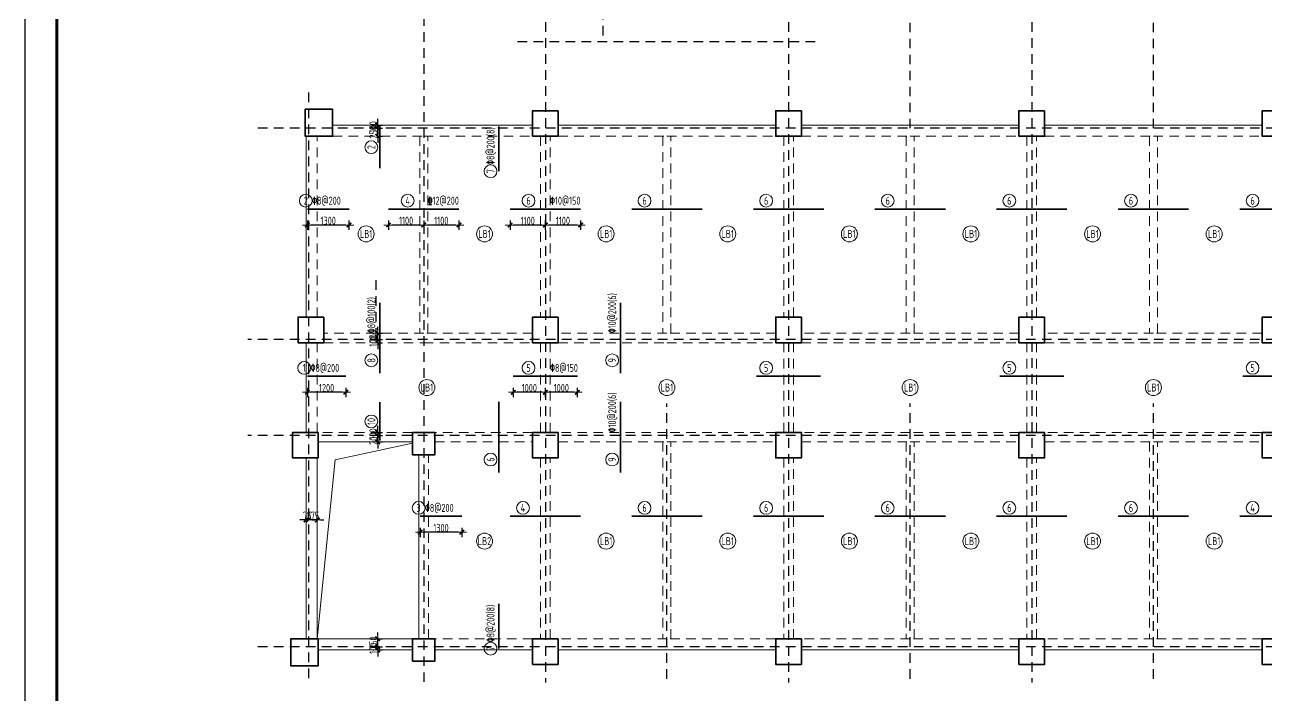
# Model space of a CAD drawing. Header units: millimetres. Extents: x 539196 to 807275, y 431843 to 1156631.
# Drawn here: x 747875 to 786665, y 618846 to 639793 of the extents above; entities that cross this region are included whole.
import ezdxf
from ezdxf.enums import TextEntityAlignment as Align

# ---------------------------------------------------------------- set-up
doc = ezdxf.new("R2010")
doc.units = ezdxf.units.MM
doc.header["$MEASUREMENT"] = 0
doc.linetypes.add('DOTE', pattern=[2.42, 2, -0.2, 0.02, -0.2])
doc.linetypes.add('虚线', pattern=[500, 300, -200])
doc.layers.add('DOTE', color=1, linetype='DOTE')
doc.layers.add('PUB_TITLE', color=4, linetype='Continuous')
for name, color, linetype, lineweight in [('尺寸标注-梁', 3, 'Continuous', 18), ('板洞边线', 253, 'Continuous', 18), ('楼板正筋文字', 7, 'Continuous', 18), ('楼板负筋文字', 7, 'Continuous', 18), ('楼板负筋标注', 3, 'Continuous', 18), ('楼板负筋编号', 3, 'Continuous', 18), ('楼板负筋钢筋', 1, 'Continuous', 35), ('砼柱', 2, 'Continuous', 35), ('砼梁', 4, 'Continuous', 18)]:
    doc.layers.add(name, color=color, linetype=linetype, lineweight=lineweight)
doc.styles.add('样式 1_yjk_yjk_yjk_yjk_yjk_yjk_yjk_yjk_yjk_yjk_yjk_yjk_yjk', font='yjkeng.shx', dxfattribs={"width": 0.7, "bigfont": 'yjkchn.shx'})
doc.dimstyles.new('盈建科结构_yjk_yjk_yjk_yjk_yjk_yjk_yjk_yjk_yjk_yjk_yjk_yjk_yjk', dxfattribs={"dimscale": 100, "dimtxt": 2.5, "dimasz": 1, "dimexe": 1.5, "dimexo": 0.625, "dimgap": 0.1, "dimtad": 1, "dimdec": 0, "dimrnd": 1, "dimzin": 0, "dimdsep": 46, "dimtxsty": '样式 1_yjk_yjk_yjk_yjk_yjk_yjk_yjk_yjk_yjk_yjk_yjk_yjk_yjk', "dimblk": '_yjkbk', "dimblk1": 'ARCHTICK', "dimblk2": 'ARCHTICK', "dimcen": 0.09, "dimadec": 0, "dimazin": 0, "dimtfac": 1, "dimtdec": 4, "dimtix": 1, "dimtmove": 2, "dimatfit": 3, "dimfxl": 0, "dimtolj": 1, "dimtzin": 0, "dimarcsym": 0})

# ---------------------------------------------------------------- blocks, each defined once
blk = doc.blocks.new('_yjkbk')
blk.add_line((-1, 0), (1.5, 0))
blk.add_lwpolyline([(-0.7, -0.7, 0.5, 0.5, 0), (0.7, 0.7, 0.5, 0.5, 0)], format="xyseb")
blk = doc.blocks.new('*D605')
at = {"layer": 'Defpoints', "color": 0}
for p in [(756740, 624320), (756740, 624319), (757015, 624319)]:
    blk.add_point(p, dxfattribs=at)
at = {"layer": '尺寸标注-梁', "color": 0, "lineweight": -2}
for p, q in [((756640, 624320), (756540, 624320)), ((756740, 624319), (756740, 624470)), ((757015, 624320), (756740, 624320)), ((757015, 624319), (757015, 624470)), ((757115, 624320), (757215, 624320))]:
    blk.add_line(p, q, dxfattribs=at)
at = {"layer": '尺寸标注-梁', "color": 0, "lineweight": -2, "xscale": 100, "yscale": 100, "zscale": 100}
blk.add_blockref('_yjkbk', (756740, 624320), dxfattribs=at)
at = {"layer": '尺寸标注-梁', "color": 0, "lineweight": -2, "xscale": 100, "yscale": 100, "zscale": 100, "rotation": 180}
blk.add_blockref('_yjkbk', (757015, 624320), dxfattribs=at)
at = {"layer": '尺寸标注-梁', "color": 0, "insert": (756878, 624455), "char_height": 250, "attachment_point": 5, "style": '样式 1_yjk_yjk_yjk_yjk_yjk_yjk_yjk_yjk_yjk_yjk_yjk_yjk_yjk'}
blk.add_mtext('\\A1;275', dxfattribs=at)
blk = doc.blocks.new('_ARCHTICK')
at = {"color": 0, "linetype": 'ByBlock', "const_width": 0.15}
blk.add_lwpolyline([(-0.5, -0.5), (0.5, 0.5)], dxfattribs=at)
blk = doc.blocks.new('*D606')
at = {"layer": 'Defpoints', "color": 0}
for p in [(756665, 624320), (756665, 624319), (756740, 624319)]:
    blk.add_point(p, dxfattribs=at)
at = {"layer": '尺寸标注-梁', "color": 0, "lineweight": -2}
for p, q in [((756565, 624320), (756465, 624320)), ((756665, 624319), (756665, 624470)), ((756740, 624320), (756665, 624320)), ((756740, 624319), (756740, 624470)), ((756840, 624320), (756940, 624320))]:
    blk.add_line(p, q, dxfattribs=at)
at = {"layer": '尺寸标注-梁', "color": 0, "lineweight": -2, "xscale": 100, "yscale": 100, "zscale": 100}
blk.add_blockref('_yjkbk', (756665, 624320), dxfattribs=at)
at = {"layer": '尺寸标注-梁', "color": 0, "lineweight": -2, "xscale": 100, "yscale": 100, "zscale": 100, "rotation": 180}
blk.add_blockref('_yjkbk', (756740, 624320), dxfattribs=at)
at = {"layer": '尺寸标注-梁', "color": 0, "insert": (756703, 624455), "char_height": 250, "attachment_point": 5, "style": '样式 1_yjk_yjk_yjk_yjk_yjk_yjk_yjk_yjk_yjk_yjk_yjk_yjk_yjk'}
blk.add_mtext('\\A1;75', dxfattribs=at)
blk = doc.blocks.new('*D607')
at = {"layer": 'Defpoints', "color": 0}
for p in [(758900, 636559), (758901, 636559), (758900, 636309)]:
    blk.add_point(p, dxfattribs=at)
at = {"layer": '尺寸标注-梁', "color": 0, "lineweight": -2}
for p, q in [((758900, 636559), (759051, 636559)), ((758901, 636659), (758901, 636759)), ((758901, 636309), (758901, 636559)), ((758900, 636309), (759051, 636309)), ((758901, 636209), (758901, 636109))]:
    blk.add_line(p, q, dxfattribs=at)
at = {"layer": '尺寸标注-梁', "color": 0, "lineweight": -2, "xscale": 100, "yscale": 100, "zscale": 100}
for p, rotation in [((758901, 636559), 270), ((758901, 636309), 90)]:
    blk.add_blockref('_yjkbk', p, dxfattribs=dict(at, rotation=rotation))
at = {"layer": '尺寸标注-梁', "color": 0, "insert": (758766, 636434), "char_height": 250, "attachment_point": 5, "rotation": 90, "style": '样式 1_yjk_yjk_yjk_yjk_yjk_yjk_yjk_yjk_yjk_yjk_yjk_yjk_yjk'}
blk.add_mtext('\\A1;250', dxfattribs=at)
blk = doc.blocks.new('*D608')
at = {"layer": 'Defpoints', "color": 0}
for p in [(758900, 636659), (758900, 636559), (758901, 636659)]:
    blk.add_point(p, dxfattribs=at)
at = {"layer": '尺寸标注-梁', "color": 0, "lineweight": -2}
for p, q in [((758900, 636659), (759051, 636659)), ((758900, 636559), (759051, 636559)), ((758901, 636759), (758901, 636859)), ((758901, 636559), (758901, 636659)), ((758901, 636459), (758901, 636359))]:
    blk.add_line(p, q, dxfattribs=at)
at = {"layer": '尺寸标注-梁', "color": 0, "lineweight": -2, "xscale": 100, "yscale": 100, "zscale": 100}
for p, rotation in [((758901, 636659), 270), ((758901, 636559), 90)]:
    blk.add_blockref('_yjkbk', p, dxfattribs=dict(at, rotation=rotation))
at = {"layer": '尺寸标注-梁', "color": 0, "insert": (758766, 636609), "char_height": 250, "attachment_point": 5, "rotation": 90, "style": '样式 1_yjk_yjk_yjk_yjk_yjk_yjk_yjk_yjk_yjk_yjk_yjk_yjk_yjk'}
blk.add_mtext('\\A1;100', dxfattribs=at)
blk = doc.blocks.new('*D609')
at = {"layer": 'Defpoints', "color": 0}
for p in [(758900, 629959), (758901, 629959), (758900, 629859)]:
    blk.add_point(p, dxfattribs=at)
at = {"layer": '尺寸标注-梁', "color": 0, "lineweight": -2}
for p, q in [((758900, 629959), (759051, 629959)), ((758901, 630059), (758901, 630159)), ((758901, 629859), (758901, 629959)), ((758900, 629859), (759051, 629859)), ((758901, 629759), (758901, 629659))]:
    blk.add_line(p, q, dxfattribs=at)
at = {"layer": '尺寸标注-梁', "color": 0, "lineweight": -2, "xscale": 100, "yscale": 100, "zscale": 100}
for p, rotation in [((758901, 629959), 270), ((758901, 629859), 90)]:
    blk.add_blockref('_yjkbk', p, dxfattribs=dict(at, rotation=rotation))
at = {"layer": '尺寸标注-梁', "color": 0, "insert": (758766, 629909), "char_height": 250, "attachment_point": 5, "rotation": 90, "style": '样式 1_yjk_yjk_yjk_yjk_yjk_yjk_yjk_yjk_yjk_yjk_yjk_yjk_yjk'}
blk.add_mtext('\\A1;100', dxfattribs=at)
blk = doc.blocks.new('*D610')
at = {"layer": 'Defpoints', "color": 0}
for p in [(758900, 630159), (758900, 629959), (758901, 630159)]:
    blk.add_point(p, dxfattribs=at)
at = {"layer": '尺寸标注-梁', "color": 0, "lineweight": -2}
for p, q in [((758901, 630259), (758901, 630359)), ((758900, 630159), (759051, 630159)), ((758900, 629959), (759051, 629959)), ((758901, 629959), (758901, 630159)), ((758901, 629859), (758901, 629759))]:
    blk.add_line(p, q, dxfattribs=at)
at = {"layer": '尺寸标注-梁', "color": 0, "lineweight": -2, "xscale": 100, "yscale": 100, "zscale": 100}
for p, rotation in [((758901, 630159), 270), ((758901, 629959), 90)]:
    blk.add_blockref('_yjkbk', p, dxfattribs=dict(at, rotation=rotation))
at = {"layer": '尺寸标注-梁', "color": 0, "insert": (758766, 630059), "char_height": 250, "attachment_point": 5, "rotation": 90, "style": '样式 1_yjk_yjk_yjk_yjk_yjk_yjk_yjk_yjk_yjk_yjk_yjk_yjk_yjk'}
blk.add_mtext('\\A1;200', dxfattribs=at)
blk = doc.blocks.new('*D611')
at = {"layer": 'Defpoints', "color": 0}
for p in [(758900, 626959), (758901, 626959), (758900, 626759)]:
    blk.add_point(p, dxfattribs=at)
at = {"layer": '尺寸标注-梁', "color": 0, "lineweight": -2}
for p, q in [((758900, 626959), (759051, 626959)), ((758901, 627059), (758901, 627159)), ((758901, 626759), (758901, 626959)), ((758900, 626759), (759051, 626759)), ((758901, 626659), (758901, 626559))]:
    blk.add_line(p, q, dxfattribs=at)
at = {"layer": '尺寸标注-梁', "color": 0, "lineweight": -2, "xscale": 100, "yscale": 100, "zscale": 100}
for p, rotation in [((758901, 626959), 270), ((758901, 626759), 90)]:
    blk.add_blockref('_yjkbk', p, dxfattribs=dict(at, rotation=rotation))
at = {"layer": '尺寸标注-梁', "color": 0, "insert": (758766, 626859), "char_height": 250, "attachment_point": 5, "rotation": 90, "style": '样式 1_yjk_yjk_yjk_yjk_yjk_yjk_yjk_yjk_yjk_yjk_yjk_yjk_yjk'}
blk.add_mtext('\\A1;200', dxfattribs=at)
blk = doc.blocks.new('*D612')
at = {"layer": 'Defpoints', "color": 0}
for p in [(758900, 627059), (758900, 626959), (758901, 627059)]:
    blk.add_point(p, dxfattribs=at)
at = {"layer": '尺寸标注-梁', "color": 0, "lineweight": -2}
for p, q in [((758901, 627159), (758901, 627259)), ((758900, 627059), (759051, 627059)), ((758900, 626959), (759051, 626959)), ((758901, 626959), (758901, 627059)), ((758901, 626859), (758901, 626759))]:
    blk.add_line(p, q, dxfattribs=at)
at = {"layer": '尺寸标注-梁', "color": 0, "lineweight": -2, "xscale": 100, "yscale": 100, "zscale": 100}
for p, rotation in [((758901, 627059), 270), ((758901, 626959), 90)]:
    blk.add_blockref('_yjkbk', p, dxfattribs=dict(at, rotation=rotation))
at = {"layer": '尺寸标注-梁', "color": 0, "insert": (758766, 627009), "char_height": 250, "attachment_point": 5, "rotation": 90, "style": '样式 1_yjk_yjk_yjk_yjk_yjk_yjk_yjk_yjk_yjk_yjk_yjk_yjk_yjk'}
blk.add_mtext('\\A1;100', dxfattribs=at)
blk = doc.blocks.new('*D613')
at = {"layer": 'Defpoints', "color": 0}
for p in [(758900, 620359), (758900, 620259), (758901, 620359)]:
    blk.add_point(p, dxfattribs=at)
at = {"layer": '尺寸标注-梁', "color": 0, "lineweight": -2}
for p, q in [((758900, 620359), (759051, 620359)), ((758900, 620259), (759051, 620259)), ((758901, 620459), (758901, 620559)), ((758901, 620259), (758901, 620359)), ((758901, 620159), (758901, 620059))]:
    blk.add_line(p, q, dxfattribs=at)
at = {"layer": '尺寸标注-梁', "color": 0, "lineweight": -2, "xscale": 100, "yscale": 100, "zscale": 100}
for p, rotation in [((758901, 620359), 270), ((758901, 620259), 90)]:
    blk.add_blockref('_yjkbk', p, dxfattribs=dict(at, rotation=rotation))
at = {"layer": '尺寸标注-梁', "color": 0, "insert": (758766, 620309), "char_height": 250, "attachment_point": 5, "rotation": 90, "style": '样式 1_yjk_yjk_yjk_yjk_yjk_yjk_yjk_yjk_yjk_yjk_yjk_yjk_yjk'}
blk.add_mtext('\\A1;100', dxfattribs=at)
blk = doc.blocks.new('*D614')
at = {"layer": 'Defpoints', "color": 0}
for p in [(758900, 620609), (758900, 620359), (758901, 620609)]:
    blk.add_point(p, dxfattribs=at)
at = {"layer": '尺寸标注-梁', "color": 0, "lineweight": -2}
for p, q in [((758901, 620709), (758901, 620809)), ((758900, 620609), (759051, 620609)), ((758900, 620359), (759051, 620359)), ((758901, 620359), (758901, 620609)), ((758901, 620259), (758901, 620159))]:
    blk.add_line(p, q, dxfattribs=at)
at = {"layer": '尺寸标注-梁', "color": 0, "lineweight": -2, "xscale": 100, "yscale": 100, "zscale": 100}
for p, rotation in [((758901, 620609), 270), ((758901, 620359), 90)]:
    blk.add_blockref('_yjkbk', p, dxfattribs=dict(at, rotation=rotation))
at = {"layer": '尺寸标注-梁', "color": 0, "insert": (758766, 620484), "char_height": 250, "attachment_point": 5, "rotation": 90, "style": '样式 1_yjk_yjk_yjk_yjk_yjk_yjk_yjk_yjk_yjk_yjk_yjk_yjk_yjk'}
blk.add_mtext('\\A1;250', dxfattribs=at)
blk = doc.blocks.new('*D619')
at = {"layer": 'Defpoints', "color": 0}
for p in [(756705, 628513), (757905, 628513), (756705, 628313)]:
    blk.add_point(p, dxfattribs=at)
at = {"layer": '楼板负筋标注', "color": 0, "lineweight": -2}
for p, q in [((756705, 628451), (756705, 628163)), ((757905, 628451), (757905, 628163)), ((757805, 628313), (756805, 628313))]:
    blk.add_line(p, q, dxfattribs=at)
at = {"layer": '楼板负筋标注', "color": 0, "lineweight": -2, "xscale": 100, "yscale": 100, "zscale": 100, "rotation": 180}
blk.add_blockref('_yjkbk', (756705, 628313), dxfattribs=at)
at = {"layer": '楼板负筋标注', "color": 0, "lineweight": -2, "xscale": 100, "yscale": 100, "zscale": 100}
blk.add_blockref('_yjkbk', (757905, 628313), dxfattribs=at)
at = {"layer": '楼板负筋标注', "color": 0, "insert": (757305, 628448), "char_height": 250, "attachment_point": 5, "style": '样式 1_yjk_yjk_yjk_yjk_yjk_yjk_yjk_yjk_yjk_yjk_yjk_yjk_yjk'}
blk.add_mtext('\\A1;1200', dxfattribs=at)
blk = doc.blocks.new('*D620')
at = {"layer": 'Defpoints', "color": 0}
for p in [(756705, 633738), (756705, 633538), (758005, 633738)]:
    blk.add_point(p, dxfattribs=at)
at = {"layer": '楼板负筋标注', "color": 0, "lineweight": -2}
for p, q in [((756705, 633676), (756705, 633388)), ((757905, 633538), (756805, 633538)), ((758005, 633676), (758005, 633388))]:
    blk.add_line(p, q, dxfattribs=at)
at = {"layer": '楼板负筋标注', "color": 0, "lineweight": -2, "xscale": 100, "yscale": 100, "zscale": 100, "rotation": 180}
blk.add_blockref('_yjkbk', (756705, 633538), dxfattribs=at)
at = {"layer": '楼板负筋标注', "color": 0, "lineweight": -2, "xscale": 100, "yscale": 100, "zscale": 100}
blk.add_blockref('_yjkbk', (758005, 633538), dxfattribs=at)
at = {"layer": '楼板负筋标注', "color": 0, "insert": (757355, 633673), "char_height": 250, "attachment_point": 5, "style": '样式 1_yjk_yjk_yjk_yjk_yjk_yjk_yjk_yjk_yjk_yjk_yjk_yjk_yjk'}
blk.add_mtext('\\A1;1300', dxfattribs=at)
blk = doc.blocks.new('*D621')
at = {"layer": 'Defpoints', "color": 0}
for p in [(760230, 624138), (761530, 624138), (760230, 623938)]:
    blk.add_point(p, dxfattribs=at)
at = {"layer": '楼板负筋标注', "color": 0, "lineweight": -2}
for p, q in [((760230, 624076), (760230, 623788)), ((761430, 623938), (760330, 623938)), ((761530, 624076), (761530, 623788))]:
    blk.add_line(p, q, dxfattribs=at)
at = {"layer": '楼板负筋标注', "color": 0, "lineweight": -2, "xscale": 100, "yscale": 100, "zscale": 100, "rotation": 180}
blk.add_blockref('_yjkbk', (760230, 623938), dxfattribs=at)
at = {"layer": '楼板负筋标注', "color": 0, "lineweight": -2, "xscale": 100, "yscale": 100, "zscale": 100}
blk.add_blockref('_yjkbk', (761530, 623938), dxfattribs=at)
at = {"layer": '楼板负筋标注', "color": 0, "insert": (760880, 624073), "char_height": 250, "attachment_point": 5, "style": '样式 1_yjk_yjk_yjk_yjk_yjk_yjk_yjk_yjk_yjk_yjk_yjk_yjk_yjk'}
blk.add_mtext('\\A1;1300', dxfattribs=at)
blk = doc.blocks.new('*D622')
at = {"layer": 'Defpoints', "color": 0}
for p in [(759240, 633738), (759240, 633538), (760340, 633738)]:
    blk.add_point(p, dxfattribs=at)
at = {"layer": '楼板负筋标注', "color": 0, "lineweight": -2}
for p, q in [((759240, 633676), (759240, 633388)), ((760240, 633538), (759340, 633538)), ((760340, 633676), (760340, 633388))]:
    blk.add_line(p, q, dxfattribs=at)
at = {"layer": '楼板负筋标注', "color": 0, "lineweight": -2, "xscale": 100, "yscale": 100, "zscale": 100, "rotation": 180}
blk.add_blockref('_yjkbk', (759240, 633538), dxfattribs=at)
at = {"layer": '楼板负筋标注', "color": 0, "lineweight": -2, "xscale": 100, "yscale": 100, "zscale": 100}
blk.add_blockref('_yjkbk', (760340, 633538), dxfattribs=at)
at = {"layer": '楼板负筋标注', "color": 0, "insert": (759790, 633673), "char_height": 250, "attachment_point": 5, "style": '样式 1_yjk_yjk_yjk_yjk_yjk_yjk_yjk_yjk_yjk_yjk_yjk_yjk_yjk'}
blk.add_mtext('\\A1;1100', dxfattribs=at)
blk = doc.blocks.new('*D623')
at = {"layer": 'Defpoints', "color": 0}
for p in [(760340, 633738), (760340, 633538), (761440, 633738)]:
    blk.add_point(p, dxfattribs=at)
at = {"layer": '楼板负筋标注', "color": 0, "lineweight": -2}
for p, q in [((760340, 633676), (760340, 633388)), ((761340, 633538), (760440, 633538)), ((761440, 633676), (761440, 633388))]:
    blk.add_line(p, q, dxfattribs=at)
at = {"layer": '楼板负筋标注', "color": 0, "lineweight": -2, "xscale": 100, "yscale": 100, "zscale": 100, "rotation": 180}
blk.add_blockref('_yjkbk', (760340, 633538), dxfattribs=at)
at = {"layer": '楼板负筋标注', "color": 0, "lineweight": -2, "xscale": 100, "yscale": 100, "zscale": 100}
blk.add_blockref('_yjkbk', (761440, 633538), dxfattribs=at)
at = {"layer": '楼板负筋标注', "color": 0, "insert": (760890, 633673), "char_height": 250, "attachment_point": 5, "style": '样式 1_yjk_yjk_yjk_yjk_yjk_yjk_yjk_yjk_yjk_yjk_yjk_yjk_yjk'}
blk.add_mtext('\\A1;1100', dxfattribs=at)
blk = doc.blocks.new('*D624')
at = {"layer": 'Defpoints', "color": 0}
for p in [(763140, 628513), (764140, 628513), (763140, 628313)]:
    blk.add_point(p, dxfattribs=at)
at = {"layer": '楼板负筋标注', "color": 0, "lineweight": -2}
for p, q in [((763140, 628451), (763140, 628163)), ((764140, 628451), (764140, 628163)), ((764040, 628313), (763240, 628313))]:
    blk.add_line(p, q, dxfattribs=at)
at = {"layer": '楼板负筋标注', "color": 0, "lineweight": -2, "xscale": 100, "yscale": 100, "zscale": 100, "rotation": 180}
blk.add_blockref('_yjkbk', (763140, 628313), dxfattribs=at)
at = {"layer": '楼板负筋标注', "color": 0, "lineweight": -2, "xscale": 100, "yscale": 100, "zscale": 100}
blk.add_blockref('_yjkbk', (764140, 628313), dxfattribs=at)
at = {"layer": '楼板负筋标注', "color": 0, "insert": (763640, 628448), "char_height": 250, "attachment_point": 5, "style": '样式 1_yjk_yjk_yjk_yjk_yjk_yjk_yjk_yjk_yjk_yjk_yjk_yjk_yjk'}
blk.add_mtext('\\A1;1000', dxfattribs=at)
blk = doc.blocks.new('*D625')
at = {"layer": 'Defpoints', "color": 0}
for p in [(764140, 628513), (765140, 628513), (764140, 628313)]:
    blk.add_point(p, dxfattribs=at)
at = {"layer": '楼板负筋标注', "color": 0, "lineweight": -2}
for p, q in [((764140, 628451), (764140, 628163)), ((765140, 628451), (765140, 628163)), ((765040, 628313), (764240, 628313))]:
    blk.add_line(p, q, dxfattribs=at)
at = {"layer": '楼板负筋标注', "color": 0, "lineweight": -2, "xscale": 100, "yscale": 100, "zscale": 100, "rotation": 180}
blk.add_blockref('_yjkbk', (764140, 628313), dxfattribs=at)
at = {"layer": '楼板负筋标注', "color": 0, "lineweight": -2, "xscale": 100, "yscale": 100, "zscale": 100}
blk.add_blockref('_yjkbk', (765140, 628313), dxfattribs=at)
at = {"layer": '楼板负筋标注', "color": 0, "insert": (764640, 628448), "char_height": 250, "attachment_point": 5, "style": '样式 1_yjk_yjk_yjk_yjk_yjk_yjk_yjk_yjk_yjk_yjk_yjk_yjk_yjk'}
blk.add_mtext('\\A1;1000', dxfattribs=at)
blk = doc.blocks.new('*D626')
at = {"layer": 'Defpoints', "color": 0}
for p in [(763040, 633738), (763040, 633538), (764140, 633738)]:
    blk.add_point(p, dxfattribs=at)
at = {"layer": '楼板负筋标注', "color": 0, "lineweight": -2}
for p, q in [((763040, 633676), (763040, 633388)), ((764040, 633538), (763140, 633538)), ((764140, 633676), (764140, 633388))]:
    blk.add_line(p, q, dxfattribs=at)
at = {"layer": '楼板负筋标注', "color": 0, "lineweight": -2, "xscale": 100, "yscale": 100, "zscale": 100, "rotation": 180}
blk.add_blockref('_yjkbk', (763040, 633538), dxfattribs=at)
at = {"layer": '楼板负筋标注', "color": 0, "lineweight": -2, "xscale": 100, "yscale": 100, "zscale": 100}
blk.add_blockref('_yjkbk', (764140, 633538), dxfattribs=at)
at = {"layer": '楼板负筋标注', "color": 0, "insert": (763590, 633673), "char_height": 250, "attachment_point": 5, "style": '样式 1_yjk_yjk_yjk_yjk_yjk_yjk_yjk_yjk_yjk_yjk_yjk_yjk_yjk'}
blk.add_mtext('\\A1;1100', dxfattribs=at)
blk = doc.blocks.new('*D627')
at = {"layer": 'Defpoints', "color": 0}
for p in [(764140, 633738), (764140, 633538), (765240, 633738)]:
    blk.add_point(p, dxfattribs=at)
at = {"layer": '楼板负筋标注', "color": 0, "lineweight": -2}
for p, q in [((764140, 633676), (764140, 633388)), ((765140, 633538), (764240, 633538)), ((765240, 633676), (765240, 633388))]:
    blk.add_line(p, q, dxfattribs=at)
at = {"layer": '楼板负筋标注', "color": 0, "lineweight": -2, "xscale": 100, "yscale": 100, "zscale": 100, "rotation": 180}
blk.add_blockref('_yjkbk', (764140, 633538), dxfattribs=at)
at = {"layer": '楼板负筋标注', "color": 0, "lineweight": -2, "xscale": 100, "yscale": 100, "zscale": 100}
blk.add_blockref('_yjkbk', (765240, 633538), dxfattribs=at)
at = {"layer": '楼板负筋标注', "color": 0, "insert": (764690, 633673), "char_height": 250, "attachment_point": 5, "style": '样式 1_yjk_yjk_yjk_yjk_yjk_yjk_yjk_yjk_yjk_yjk_yjk_yjk_yjk'}
blk.add_mtext('\\A1;1100', dxfattribs=at)
blk = doc.blocks.new('jzzw')
at = {"layer": 'DOTE', "color": 1, "linetype": '虚线'}
for p, q in [((928786, 890469), (928786, 834829)), ((932586, 852149), (932586, 890469)), ((936386, 890469), (936386, 834829)), ((940186, 852149), (940186, 890469)), ((917386, 873149), (917386, 834829)), ((921186, 872969), (921186, 834829)), ((922986, 857849), (922986, 854849)), ((929618, 854849), (920186, 854849)), ((913786, 853271), (913786, 834829)), ((913786, 853271), (913786, 834829)), ((913786, 853271), (913786, 834829)), ((952506, 852149), (912186, 852149)), ((915886, 847399), (915886, 845549)), ((952506, 845549), (911886, 845549)), ((952506, 845549), (911886, 845549)), ((924986, 834949), (924986, 843549)), ((932586, 834949), (932586, 843549)), ((940186, 834949), (940186, 843549)), ((952506, 842549), (911886, 842549)), ((952506, 842549), (911886, 842549)), ((952506, 835949), (912186, 835949)), ((952506, 835949), (912186, 835949)), ((952506, 835949), (912186, 835949)), ((952506, 835949), (912186, 835949))]:
    blk.add_line(p, q, dxfattribs=at)

msp = doc.modelspace()

# ---------------------------------------------------------------- linework, layer by layer
at = {"layer": 'PUB_TITLE'}
msp.add_lwpolyline([(747875.2, 600043), (807275.2, 600043), (807275.2, 684143), (747875.2, 684143)], close=True, dxfattribs=at)
at = {"layer": 'PUB_TITLE', "const_width": 100}
msp.add_lwpolyline([(748875.2, 601043), (806275.2, 601043), (806275.2, 681643), (748875.2, 681643)], close=True, dxfattribs=at)
at = {"layer": '板洞边线'}
for p, q in [((757040.2, 626259.2), (757040.2, 626759.2)), ((759990.2, 626716.3), (757576.5, 626198)), ((759990.2, 626759.2), (759990.2, 626716.3)), ((757015.2, 626259.2), (757040.2, 626259.2)), ((757576.5, 626198), (757015.2, 620609.2))]:
    msp.add_line(p, q, dxfattribs=at)
at = {"layer": '楼板正筋文字'}
for centre in [(758540.2, 633259.2), (762240.2, 633259.2), (766040.2, 633259.2), (769840.2, 633259.2), (773640.2, 633259.2), (777440.2, 633259.2), (781240.2, 633259.2), (785040.2, 633259.2), (760440.2, 628459.2), (767940.2, 628459.2), (775540.2, 628459.2), (783140.2, 628459.2), (762240.2, 623659.2), (766040.2, 623659.2), (769840.2, 623659.2), (773640.2, 623659.2), (777440.2, 623659.2), (781240.2, 623659.2), (785040.2, 623659.2)]:
    msp.add_circle(centre, 250, dxfattribs=at)
at = {"layer": '楼板负筋编号'}
for centre in [(758705, 635969.2), (762428.6, 635219.2), (756655.2, 634298), (759840.2, 634298), (763615.2, 634298), (767240.2, 634298), (771040.2, 634298), (774840.2, 634298), (778640.2, 634298), (782440.2, 634298), (786240.2, 634298), (756605.2, 629073.2), (758705, 629309.2), (763615.2, 629073.2), (766228.6, 629309.2), (771040.2, 629073.2), (778640.2, 629073.2), (786240.2, 629073.2), (758705, 627399.2), (762428.6, 626209.2), (766228.6, 626209.2), (760180.2, 624698), (763440.2, 624698), (767240.2, 624698), (771040.2, 624698), (774840.2, 624698), (778640.2, 624698), (782440.2, 624698), (786240.2, 624698), (762428.6, 620299.2)]:
    msp.add_circle(centre, 200, dxfattribs=at)
at = {"layer": '楼板负筋钢筋'}
for points in [[(758965, 635319.2), (758965, 636619.2)], [(762688.6, 635219.2), (762688.6, 636619.2)], [(756705.2, 634038), (758005.2, 634038)], [(759240.2, 634038), (761440.2, 634038)], [(763040.2, 634038), (765240.2, 634038)], [(766840.2, 634038), (769040.2, 634038)], [(770640.2, 634038), (772840.2, 634038)], [(774440.2, 634038), (776640.2, 634038)], [(778240.2, 634038), (780440.2, 634038)], [(782040.2, 634038), (784240.2, 634038)], [(785840.2, 634038), (788040.2, 634038)], [(758965, 628909.2), (758965, 631109.2)], [(766488.6, 628909.2), (766488.6, 631109.2)], [(756705.2, 628813.2), (757905.2, 628813.2)], [(763140.2, 628813.2), (765140.2, 628813.2)], [(770740.2, 628813.2), (772740.2, 628813.2)], [(778340.2, 628813.2), (780340.2, 628813.2)], [(785940.2, 628813.2), (787940.2, 628813.2)], [(758965, 626799.2), (758965, 627999.2)], [(762688.6, 625809.2), (762688.6, 628009.2)], [(766488.6, 625809.2), (766488.6, 628009.2)], [(760230.2, 624438), (761530.2, 624438)], [(763040.2, 624438), (765240.2, 624438)], [(766840.2, 624438), (769040.2, 624438)], [(770640.2, 624438), (772840.2, 624438)], [(774440.2, 624438), (776640.2, 624438)], [(778240.2, 624438), (780440.2, 624438)], [(782040.2, 624438), (784240.2, 624438)], [(785840.2, 624438), (788040.2, 624438)], [(762688.6, 620299.2), (762688.6, 621699.2)]]:
    msp.add_lwpolyline(points, dxfattribs=at)
at = {"layer": '砼柱'}
for points in [[(757490.2, 637159.2), (756640.2, 637159.2), (756640.2, 636309.2), (757490.2, 636309.2)], [(764540.2, 637109.2), (763740.2, 637109.2), (763740.2, 636309.2), (764540.2, 636309.2)], [(772140.2, 637109.2), (771340.2, 637109.2), (771340.2, 636309.2), (772140.2, 636309.2)], [(779740.2, 637109.2), (778940.2, 637109.2), (778940.2, 636309.2), (779740.2, 636309.2)], [(787340.2, 637109.2), (786540.2, 637109.2), (786540.2, 636309.2), (787340.2, 636309.2)], [(757215.2, 630659.2), (756415.2, 630659.2), (756415.2, 629859.2), (757215.2, 629859.2)], [(764540.2, 630659.2), (763740.2, 630659.2), (763740.2, 629859.2), (764540.2, 629859.2)], [(772140.2, 630659.2), (771340.2, 630659.2), (771340.2, 629859.2), (772140.2, 629859.2)], [(779740.2, 630659.2), (778940.2, 630659.2), (778940.2, 629859.2), (779740.2, 629859.2)], [(787340.2, 630659.2), (786540.2, 630659.2), (786540.2, 629859.2), (787340.2, 629859.2)], [(757040.2, 627059.2), (756240.2, 627059.2), (756240.2, 626259.2), (757040.2, 626259.2)], [(760690.2, 627059.2), (759990.2, 627059.2), (759990.2, 626359.2), (760690.2, 626359.2)], [(764540.2, 627059.2), (763740.2, 627059.2), (763740.2, 626259.2), (764540.2, 626259.2)], [(772140.2, 627059.2), (771340.2, 627059.2), (771340.2, 626259.2), (772140.2, 626259.2)], [(779740.2, 627059.2), (778940.2, 627059.2), (778940.2, 626259.2), (779740.2, 626259.2)], [(787340.2, 627059.2), (786540.2, 627059.2), (786540.2, 626259.2), (787340.2, 626259.2)], [(757040.2, 620609.2), (756190.2, 620609.2), (756190.2, 619759.2), (757040.2, 619759.2)], [(760690.2, 620609.2), (759990.2, 620609.2), (759990.2, 619909.2), (760690.2, 619909.2)], [(764540.2, 620609.2), (763740.2, 620609.2), (763740.2, 619809.2), (764540.2, 619809.2)], [(772140.2, 620609.2), (771340.2, 620609.2), (771340.2, 619809.2), (772140.2, 619809.2)], [(779740.2, 620609.2), (778940.2, 620609.2), (778940.2, 619809.2), (779740.2, 619809.2)], [(787340.2, 620609.2), (786540.2, 620609.2), (786540.2, 619809.2), (787340.2, 619809.2)]]:
    msp.add_lwpolyline(points, close=True, dxfattribs=at)
at = {"layer": '砼梁'}
for p, q in [((760340.2, 636659.2), (757490.2, 636659.2)), ((763740.2, 636659.2), (760340.2, 636659.2)), ((767940.2, 636659.2), (764540.2, 636659.2)), ((771340.2, 636659.2), (767940.2, 636659.2)), ((775540.2, 636659.2), (772140.2, 636659.2)), ((778940.2, 636659.2), (775540.2, 636659.2)), ((783140.2, 636659.2), (779740.2, 636659.2)), ((786540.2, 636659.2), (783140.2, 636659.2)), ((756665.2, 636309.2), (756665.2, 630659.2)), ((756665.2, 629859.2), (756665.2, 627059.2)), ((757040.2, 626759.2), (759990.2, 626759.2)), ((756665.2, 626259.2), (756665.2, 620609.2)), ((757015.2, 620609.2), (757015.2, 626259.2)), ((760190.2, 626359.2), (760190.2, 620609.2)), ((759990.2, 620609.2), (757040.2, 620609.2)), ((757040.2, 620259.2), (759990.2, 620259.2)), ((760690.2, 620259.2), (763740.2, 620259.2)), ((764540.2, 620259.2), (767940.2, 620259.2)), ((767940.2, 620259.2), (771340.2, 620259.2)), ((772140.2, 620259.2), (775540.2, 620259.2)), ((775540.2, 620259.2), (778940.2, 620259.2)), ((779740.2, 620259.2), (783140.2, 620259.2)), ((783140.2, 620259.2), (786540.2, 620259.2))]:
    msp.add_line(p, q, dxfattribs=at)
at = {"layer": '砼梁', "linetype": '虚线'}
for p, q in [((757015.2, 630659.2), (757015.2, 636309.2)), ((757490.2, 636309.2), (760340.2, 636309.2)), ((760215.2, 636309.2), (760215.2, 630159.2)), ((760340.2, 636309.2), (763740.2, 636309.2)), ((760465.2, 630159.2), (760465.2, 636309.2)), ((763990.2, 636309.2), (763990.2, 630659.2)), ((764290.2, 630659.2), (764290.2, 636309.2)), ((764540.2, 636309.2), (767940.2, 636309.2)), ((767815.2, 636309.2), (767815.2, 630159.2)), ((767940.2, 636309.2), (771340.2, 636309.2)), ((768065.2, 630159.2), (768065.2, 636309.2)), ((771590.2, 636309.2), (771590.2, 630659.2)), ((771890.2, 630659.2), (771890.2, 636309.2)), ((772140.2, 636309.2), (775540.2, 636309.2)), ((775415.2, 636309.2), (775415.2, 630159.2)), ((775540.2, 636309.2), (778940.2, 636309.2)), ((775665.2, 630159.2), (775665.2, 636309.2)), ((779190.2, 636309.2), (779190.2, 630659.2)), ((779490.2, 630659.2), (779490.2, 636309.2)), ((779740.2, 636309.2), (783140.2, 636309.2)), ((783015.2, 636309.2), (783015.2, 630159.2)), ((783140.2, 636309.2), (786540.2, 636309.2)), ((783265.2, 630159.2), (783265.2, 636309.2)), ((760340.2, 630159.2), (757215.2, 630159.2)), ((763740.2, 630159.2), (760340.2, 630159.2)), ((767940.2, 630159.2), (764540.2, 630159.2)), ((771340.2, 630159.2), (767940.2, 630159.2)), ((775540.2, 630159.2), (772140.2, 630159.2)), ((778940.2, 630159.2), (775540.2, 630159.2)), ((783140.2, 630159.2), (779740.2, 630159.2)), ((786540.2, 630159.2), (783140.2, 630159.2)), ((757015.2, 627059.2), (757015.2, 629859.2)), ((757215.2, 629859.2), (760340.2, 629859.2)), ((760340.2, 629859.2), (763740.2, 629859.2)), ((763990.2, 629859.2), (763990.2, 627059.2)), ((764290.2, 627059.2), (764290.2, 629859.2)), ((764540.2, 629859.2), (767940.2, 629859.2)), ((767940.2, 629859.2), (771340.2, 629859.2)), ((771590.2, 629859.2), (771590.2, 627059.2)), ((771890.2, 627059.2), (771890.2, 629859.2)), ((772140.2, 629859.2), (775540.2, 629859.2)), ((775540.2, 629859.2), (778940.2, 629859.2)), ((779190.2, 629859.2), (779190.2, 627059.2)), ((779490.2, 627059.2), (779490.2, 629859.2)), ((779740.2, 629859.2), (783140.2, 629859.2)), ((783140.2, 629859.2), (786540.2, 629859.2)), ((759990.2, 627059.2), (757040.2, 627059.2)), ((763740.2, 627059.2), (760690.2, 627059.2)), ((767940.2, 627059.2), (764540.2, 627059.2)), ((771340.2, 627059.2), (767940.2, 627059.2)), ((775540.2, 627059.2), (772140.2, 627059.2)), ((778940.2, 627059.2), (775540.2, 627059.2)), ((783140.2, 627059.2), (779740.2, 627059.2)), ((786540.2, 627059.2), (783140.2, 627059.2)), ((760690.2, 626759.2), (763740.2, 626759.2)), ((764540.2, 626759.2), (767940.2, 626759.2)), ((767815.2, 626759.2), (767815.2, 620609.2)), ((767940.2, 626759.2), (771340.2, 626759.2)), ((768065.2, 620609.2), (768065.2, 626759.2)), ((772140.2, 626759.2), (775540.2, 626759.2)), ((775415.2, 626759.2), (775415.2, 620609.2)), ((775540.2, 626759.2), (778940.2, 626759.2)), ((775665.2, 620609.2), (775665.2, 626759.2)), ((779740.2, 626759.2), (783140.2, 626759.2)), ((783015.2, 626759.2), (783015.2, 620609.2)), ((783140.2, 626759.2), (786540.2, 626759.2)), ((783265.2, 620609.2), (783265.2, 626759.2)), ((760490.2, 620609.2), (760490.2, 626359.2)), ((763990.2, 626259.2), (763990.2, 620609.2)), ((764290.2, 620609.2), (764290.2, 626259.2)), ((771590.2, 626259.2), (771590.2, 620609.2)), ((771890.2, 620609.2), (771890.2, 626259.2)), ((779190.2, 626259.2), (779190.2, 620609.2)), ((779490.2, 620609.2), (779490.2, 626259.2)), ((763740.2, 620609.2), (760690.2, 620609.2)), ((767940.2, 620609.2), (764540.2, 620609.2)), ((771340.2, 620609.2), (767940.2, 620609.2)), ((775540.2, 620609.2), (772140.2, 620609.2)), ((778940.2, 620609.2), (775540.2, 620609.2)), ((783140.2, 620609.2), (779740.2, 620609.2)), ((786540.2, 620609.2), (783140.2, 620609.2))]:
    msp.add_line(p, q, dxfattribs=at)

# ---------------------------------------------------------------- block references
msp.add_blockref('jzzw', (-157045.6, -215589.7))

# ---------------------------------------------------------------- texts
at = {"layer": '楼板正筋文字', "linetype": 'Continuous', "char_height": 250, "attachment_point": 5, "line_spacing_factor": 0.7, "style": '样式 1_yjk_yjk_yjk_yjk_yjk_yjk_yjk_yjk_yjk_yjk_yjk_yjk_yjk'}
for s, insert in [('LB1', (758540.2, 633259.2)), ('LB1', (762240.2, 633259.2)), ('LB1', (766040.2, 633259.2)), ('LB1', (769840.2, 633259.2)), ('LB1', (773640.2, 633259.2)), ('LB1', (777440.2, 633259.2)), ('LB1', (781240.2, 633259.2)), ('LB1', (785040.2, 633259.2)), ('LB1', (760440.2, 628459.2)), ('LB1', (767940.2, 628459.2)), ('LB1', (775540.2, 628459.2)), ('LB1', (783140.2, 628459.2)), ('LB2', (762240.2, 623659.2)), ('LB1', (766040.2, 623659.2)), ('LB1', (769840.2, 623659.2)), ('LB1', (773640.2, 623659.2)), ('LB1', (777440.2, 623659.2)), ('LB1', (781240.2, 623659.2)), ('LB1', (785040.2, 623659.2))]:
    msp.add_mtext(s, dxfattribs=dict(at, insert=insert))
at = {"layer": '楼板负筋文字', "linetype": 'Continuous', "style": '样式 1_yjk_yjk_yjk_yjk_yjk_yjk_yjk_yjk_yjk_yjk_yjk_yjk_yjk', "width": 0.7}
for s, p in [('\x828@200(8)', (762628.6, 635419.2)), ('\x828@100(2)', (758905, 630159.2)), ('\x8210@200(6)', (766428.6, 630159.2)), ('\x8210@200(6)', (766428.6, 627059.2)), ('\x828@200(8)', (762628.6, 620499.2))]:
    msp.add_text(s, height=250, rotation=449.99999, dxfattribs=at).set_placement(p, align=Align.BOTTOM_LEFT)
for s, p in [('\x828@200', (756855.2, 634098)), ('\x8412@200', (760465.2, 634098)), ('\x8210@150', (764290.2, 634098)), ('\x828@200', (756805.2, 628873.2)), ('\x828@150', (764290.2, 628873.2)), ('\x828@200', (760380.2, 624498))]:
    msp.add_text(s, height=250, dxfattribs=at).set_placement(p, align=Align.BOTTOM_LEFT)
at = {"layer": '楼板负筋编号', "linetype": 'Continuous', "style": '样式 1_yjk_yjk_yjk_yjk_yjk_yjk_yjk_yjk_yjk_yjk_yjk_yjk_yjk', "width": 0.7}
for s, p in [('2', (758705, 635969.2)), ('7', (762428.6, 635219.2)), ('8', (758705, 629309.2)), ('9', (766228.6, 629309.2)), ('10', (758705, 627399.2)), ('6', (762428.6, 626209.2)), ('9', (766228.6, 626209.2)), ('7', (762428.6, 620299.2))]:
    msp.add_text(s, height=250, rotation=449.99999, dxfattribs=at).set_placement(p, align=Align.MIDDLE_CENTER)
for s, p in [('2', (756655.2, 634298)), ('4', (759840.2, 634298)), ('6', (763615.2, 634298)), ('6', (767240.2, 634298)), ('6', (771040.2, 634298)), ('6', (774840.2, 634298)), ('6', (778640.2, 634298)), ('6', (782440.2, 634298)), ('6', (786240.2, 634298)), ('1', (756605.2, 629073.2)), ('5', (763615.2, 629073.2)), ('5', (771040.2, 629073.2)), ('5', (778640.2, 629073.2)), ('5', (786240.2, 629073.2)), ('3', (760180.2, 624698)), ('4', (763440.2, 624698)), ('6', (767240.2, 624698)), ('6', (771040.2, 624698)), ('6', (774840.2, 624698)), ('6', (778640.2, 624698)), ('6', (782440.2, 624698)), ('4', (786240.2, 624698))]:
    msp.add_text(s, height=250, dxfattribs=at).set_placement(p, align=Align.MIDDLE_CENTER)

# ---------------------------------------------------------------- dimensions: what is measured, and where the dimension line sits
at = {"layer": '尺寸标注-梁'}
for p1, p2, picture, middle in [((758900.2, 636559.2), (758900.2, 636659.2), '*D608', (758766.2, 636609.2)), ((758900.2, 636309.2), (758900.2, 636559.2), '*D607', (758766.2, 636434.2)), ((758900.2, 629959.2), (758900.2, 630159.2), '*D610', (758766.2, 630059.2)), ((758900.2, 629859.2), (758900.2, 629959.2), '*D609', (758766.2, 629909.2)), ((758900.2, 626959.2), (758900.2, 627059.2), '*D612', (758766.2, 627009.2)), ((758900.2, 626759.2), (758900.2, 626959.2), '*D611', (758766.2, 626859.2)), ((756740.2, 624319.2), (756665.2, 624319.2), '*D606', (756702.7, 624455.2)), ((757015.2, 624319.2), (756740.2, 624319.2), '*D605', (756877.7, 624455.2)), ((758900.2, 620359.2), (758900.2, 620609.2), '*D614', (758766.2, 620484.2)), ((758900.2, 620259.2), (758900.2, 620359.2), '*D613', (758766.2, 620309.2))]:
    dim = msp.add_aligned_dim(p1=p1, p2=p2, distance=-1, dimstyle='盈建科结构_yjk_yjk_yjk_yjk_yjk_yjk_yjk_yjk_yjk_yjk_yjk_yjk_yjk', override={"dimscale": 100, "dimtxt": 2.5, "dimasz": 1, "dimexe": 1.5, "dimexo": 0, "dimgap": 0.1, "dimtad": 1, "dimlfac": 1, "dimrnd": 5, "dimdle": 0, "dimfxlon": 0}, dxfattribs=at)
    dim.commit()
    dim.dimension.update_dxf_attribs({"geometry": picture, "text_midpoint": middle})
at = {"layer": '楼板负筋标注'}
for p1, p2, text, picture, middle in [((758005.2, 633738), (756705.2, 633738), '1300', '*D620', (757355.2, 633673)), ((760340.2, 633738), (759240.2, 633738), '1100', '*D622', (759790.2, 633673)), ((761440.2, 633738), (760340.2, 633738), '1100', '*D623', (760890.2, 633673)), ((764140.2, 633738), (763040.2, 633738), '1100', '*D626', (763590.2, 633673)), ((765240.2, 633738), (764140.2, 633738), '1100', '*D627', (764690.2, 633673)), ((757905.2, 628513.2), (756705.2, 628513.2), '1200', '*D619', (757305.2, 628448.2)), ((764140.2, 628513.2), (763140.2, 628513.2), '1000', '*D624', (763640.2, 628448.2)), ((765140.2, 628513.2), (764140.2, 628513.2), '1000', '*D625', (764640.2, 628448.2)), ((761530.2, 624138), (760230.2, 624138), '1300', '*D621', (760880.2, 624073))]:
    dim = msp.add_aligned_dim(p1=p1, p2=p2, distance=200, text=text, dimstyle='盈建科结构_yjk_yjk_yjk_yjk_yjk_yjk_yjk_yjk_yjk_yjk_yjk_yjk_yjk', override={"dimscale": 100, "dimtxt": 2.5, "dimasz": 1, "dimexe": 1.5, "dimexo": 0.625, "dimgap": 0.1, "dimtad": 1, "dimlfac": 1, "dimrnd": 5, "dimdle": 0, "dimfxlon": 0}, dxfattribs=at)
    dim.commit()
    dim.dimension.update_dxf_attribs({"geometry": picture, "text_midpoint": middle})

doc.saveas('drawing.dxf')
